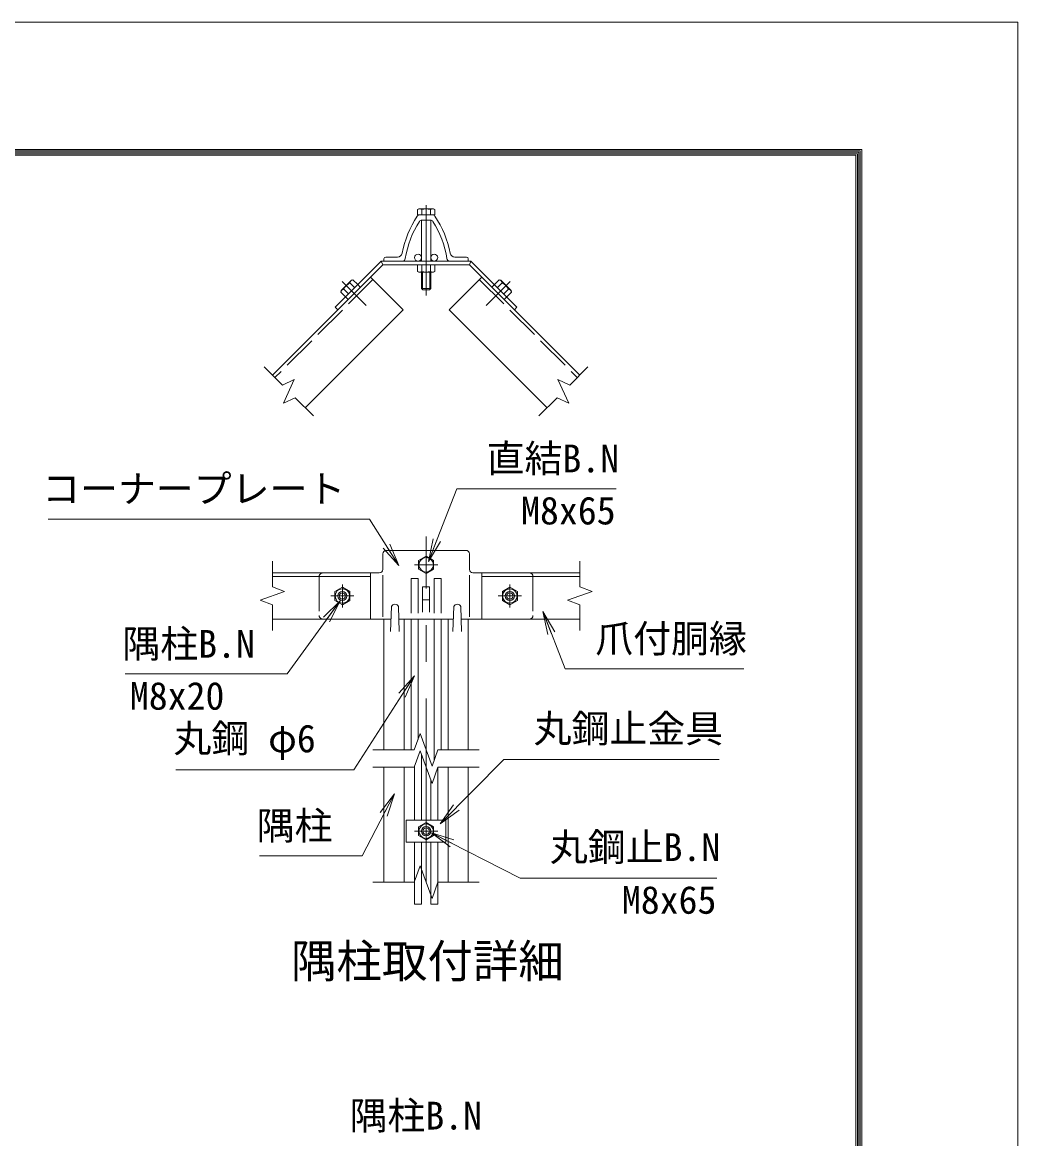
# Model space of a CAD drawing. Units: millimetres, scale not verified. Extents: x -4200 to 4200, y -2970 to 2970.
# Drawn here: x 2477 to 4200, y 1038 to 2970 of the extents above; entities that cross this region are included whole.
import ezdxf
from ezdxf.enums import TextEntityAlignment as Align

# ---------------------------------------------------------------- set-up
doc = ezdxf.new("R2010")
doc.units = ezdxf.units.MM
doc.header["$LTSCALE"] = 10
doc.linetypes.add('DASHED', pattern=[7.5, 6, -1.5])
doc.linetypes.add('USER1', pattern=[50.8, 31.75, -6.35, 6.35, -6.35])
for name, color, linetype, lineweight in [('0-0_D-STR1', 1, 'Continuous', 18), ('0-1_D-BMK', 2, 'USER1', 13), ('0-2_D-STR-DIM', 7, 'Continuous', 13), ('0-3_D-STR3', 3, 'Continuous', 13), ('0-7_D-STR-TXT', 7, 'Continuous', 13), ('0-8_0', 7, 'Continuous', 18), ('0-C_D-TTL', 7, 'Continuous', 18)]:
    doc.layers.add(name, color=color, linetype=linetype, lineweight=lineweight)
doc.layers.add('0-A_D-TTL-TXT', color=7, linetype='Continuous')
doc.styles.add('ＭＳ ゴシック', font='')
doc.styles.get('ＭＳ ゴシック').set_extended_font_data('MS Gothic')

# ---------------------------------------------------------------- blocks, each defined once
blk = doc.blocks.new('_Open')
at = {"layer": '0-8_0'}
blk.add_line((-10, 1.667), (0, 0), dxfattribs=at)
blk.add_lwpolyline([(-10, -1.667), (0, 0), (-10, 0)], dxfattribs=at)

msp = doc.modelspace()

# ---------------------------------------------------------------- linework, layer by layer
at = {"layer": '0-0_D-STR1'}
for p, q in [((3164.88, 2636.76), (3187.16, 2636.76)), ((3167.88, 2627.76), (3183.48, 2627.76)), ((3103.02, 2560.76), (3103.02, 2556.76)), ((3103.02, 2560.76), (3103.02, 2556.76)), ((3135.07, 2556.76), (3103.02, 2556.76)), ((3126.53, 2563.76), (3106.02, 2563.76)), ((3216.96, 2556.76), (3249.02, 2556.76)), ((3225.5, 2563.76), (3246.02, 2563.76)), ((3249.02, 2560.76), (3249.02, 2556.76)), ((3079.8, 2529.15), (2910.1, 2359.44)), ((3079.8, 2529.15), (3136.37, 2472.58)), ((3272.23, 2529.15), (3441.93, 2359.44)), ((3136.37, 2472.58), (2966.67, 2302.87)), ((2909.91, 2016.98), (3079.8, 2016.98)), ((2909.91, 2010.98), (3079.8, 2010.98)), ((3079.8, 2016.98), (3079.8, 1936.98)), ((3272.23, 2016.98), (3272.23, 1936.98)), ((3442.12, 2016.98), (3272.23, 2016.98)), ((3442.12, 2010.98), (3272.23, 2010.98)), ((3116.02, 1958.73), (3114.52, 1915.73)), ((3128.02, 1958.73), (3129.52, 1915.73)), ((3224.02, 1958.73), (3222.52, 1915.73)), ((3236.02, 1958.73), (3237.52, 1915.73)), ((2909.91, 1936.98), (3079.8, 1936.98)), ((3103.02, 1710.72), (3103.02, 1936.98)), ((3138.02, 1710.72), (3138.02, 1936.98)), ((3214.02, 1710.72), (3214.02, 1936.98)), ((3249.02, 1710.72), (3249.02, 1936.98)), ((3442.12, 1936.98), (3272.23, 1936.98)), ((3103.02, 1481.76), (3103.02, 1680.72)), ((3138.02, 1481.76), (3138.02, 1680.72)), ((3214.02, 1481.76), (3214.02, 1680.72)), ((3249.02, 1481.76), (3249.02, 1680.72))]:
    msp.add_line(p, q, dxfattribs=at)
at = {"layer": '0-0_D-STR1', "linetype": 'DASHED'}
for p, q in [((3084.05, 2524.9), (2914.34, 2355.2)), ((3267.99, 2524.9), (3437.69, 2355.2))]:
    msp.add_line(p, q, dxfattribs=at)
at = {"layer": '0-0_D-STR1'}
msp.add_lwpolyline([(3272.23, 2529.15), (3215.66, 2472.58), (3385.37, 2302.87)], dxfattribs=at)
for centre, radius, start, end in [((3311.93, 2535.06), 181, 146.67148, 168.8028), ((3164.88, 2631.76), 5, 90, 146.67148), ((3187.16, 2631.76), 5, 33.32852, 90), ((3040.1, 2535.06), 181, 11.1972, 33.32852), ((3306.02, 2535.16), 168, 147.4916, 171.15527), ((3168.56, 2622.76), 5, 90, 147.4916), ((3183.48, 2622.76), 5, 32.5084, 90), ((3046.02, 2535.16), 168, 8.84473, 32.5084), ((3126.53, 2571.76), 8, 270, 348.8028), ((3225.5, 2571.76), 8, 191.1972, 270), ((3106.02, 2560.76), 3, 90, 180), ((3135.07, 2561.76), 5, 270, 351.15527), ((3216.96, 2561.76), 5, 188.84473, 270), ((3246.02, 2560.76), 3, 0, 90), ((3122.02, 1956.23), 6.5, 22.61986, 157.38014), ((3230.02, 1956.23), 6.5, 22.61986, 157.38014)]:
    msp.add_arc(centre, radius, start, end, dxfattribs=at)
at = {"layer": '0-1_D-BMK'}
for p, q in [((3176.02, 2653.5), (3176.02, 2497.12)), ((3030.77, 2521.61), (3072.27, 2480.11)), ((3321.26, 2521.61), (3279.76, 2480.11)), ((3176.02, 1481.76), (3176.02, 2079.71)), ((3196.02, 2030.98), (3156.02, 2030.98)), ((3031.02, 1996.98), (3031.02, 1956.98)), ((3321.02, 1996.98), (3321.02, 1956.98)), ((3051.02, 1976.98), (3011.02, 1976.98)), ((3301.02, 1976.98), (3341.02, 1976.98)), ((3196.02, 1569.91), (3156.02, 1569.91))]:
    msp.add_line(p, q, dxfattribs=at)
at = {"layer": '0-2_D-STR-DIM'}
for p, q in [((2895.96, 2373.58), (2927.5, 2342.04)), ((3456.08, 2373.58), (3424.53, 2342.04)), ((2927.5, 2342.04), (2947.89, 2351.55)), ((2947.89, 2351.55), (2928.87, 2310.76)), ((2928.87, 2310.76), (2949.26, 2320.27)), ((2949.26, 2320.27), (2980.81, 2288.73)), ((3402.77, 2320.27), (3371.22, 2288.73)), ((2909.91, 2037.24), (2909.91, 1992.63)), ((3442.12, 2037.24), (3442.12, 1992.63)), ((3442.12, 1992.63), (3463.26, 1984.93)), ((3463.26, 1984.93), (3420.98, 1969.54)), ((2909.91, 1961.85), (2909.91, 1917.24)), ((3420.98, 1969.54), (3442.12, 1961.85)), ((3442.12, 1961.85), (3442.12, 1917.24)), ((3084.02, 1710.72), (3155.49, 1710.72)), ((3155.49, 1680.72), (3165.76, 1708.92)), ((3165.76, 1708.92), (3186.28, 1652.53)), ((3196.54, 1710.72), (3268.02, 1710.72)), ((3084.02, 1680.72), (3155.49, 1680.72)), ((3186.28, 1652.53), (3196.54, 1680.72)), ((3196.54, 1680.72), (3268.02, 1680.72)), ((3155.49, 1481.76), (3165.76, 1509.95)), ((3165.76, 1509.95), (3186.28, 1453.57)), ((3084.02, 1481.76), (3155.49, 1481.76)), ((3186.28, 1453.57), (3196.54, 1481.76)), ((3196.54, 1481.76), (3268.02, 1481.76))]:
    msp.add_line(p, q, dxfattribs=at)
for points in [[(3424.53, 2342.04), (3404.14, 2351.55), (3423.16, 2310.76), (3402.77, 2320.27)], [(2909.91, 1992.63), (2931.06, 1984.93), (2888.77, 1969.54), (2909.91, 1961.85)], [(3155.49, 1710.72), (3165.76, 1738.92), (3186.28, 1682.53), (3196.54, 1710.72)]]:
    msp.add_lwpolyline(points, dxfattribs=at)
at = {"layer": '0-3_D-STR3'}
for p, q in [((3163.42, 2647.36), (3161, 2645.97)), ((3161, 2636.76), (3161, 2645.97)), ((3191.03, 2636.76), (3161, 2636.76)), ((3188.62, 2647.36), (3163.42, 2647.36)), ((3168.51, 2636.76), (3168.51, 2645.97)), ((3183.52, 2636.76), (3183.52, 2645.97)), ((3188.62, 2647.36), (3191.03, 2645.97)), ((3191.03, 2636.76), (3191.03, 2645.97)), ((3168.02, 2627.73), (3168.02, 2556.76)), ((3184.02, 2627.73), (3184.02, 2556.76)), ((3098.37, 2556.76), (3018.71, 2477.1)), ((3101.02, 2550.36), (3098.37, 2556.76)), ((3098.37, 2556.76), (3253.67, 2556.76)), ((3251.02, 2550.36), (3253.67, 2556.76)), ((3253.67, 2556.76), (3333.32, 2477.1)), ((3101.02, 2550.36), (3023.23, 2472.58)), ((3101.02, 2550.36), (3251.02, 2550.36)), ((3161, 2550.36), (3161, 2538.81)), ((3161, 2550.36), (3191.03, 2550.36)), ((3161, 2538.81), (3163.52, 2537.36)), ((3163.52, 2537.36), (3188.52, 2537.36)), ((3168.02, 2537.36), (3168.02, 2509.16)), ((3168.51, 2550.36), (3168.51, 2538.81)), ((3169.52, 2537.36), (3169.52, 2507.66)), ((3182.52, 2537.36), (3182.52, 2507.66)), ((3183.52, 2550.36), (3183.52, 2538.81)), ((3184.02, 2537.36), (3184.02, 2509.16)), ((3191.03, 2538.81), (3188.52, 2537.36)), ((3191.03, 2550.36), (3191.03, 2538.81)), ((3251.02, 2550.36), (3328.8, 2472.58)), ((3046.64, 2523.42), (3028.96, 2505.74)), ((3052.3, 2510.7), (3044.13, 2518.86)), ((3049.44, 2524.17), (3046.64, 2523.42)), ((3057.61, 2516), (3049.44, 2524.17)), ((3057.6, 2515.99), (3062.13, 2511.47)), ((3294.43, 2515.99), (3289.91, 2511.47)), ((3294.43, 2515.99), (3289.91, 2511.47)), ((3294.42, 2516), (3302.59, 2524.17)), ((3299.73, 2510.7), (3307.9, 2518.86)), ((3302.59, 2524.17), (3305.39, 2523.42)), ((3305.39, 2523.42), (3323.07, 2505.74)), ((3041.69, 2500.08), (3033.52, 2508.25)), ((3036.39, 2494.78), (3040.91, 2490.26)), ((3181.62, 2506.76), (3170.42, 2506.76)), ((3184.02, 2509.16), (3181.62, 2506.76)), ((3310.35, 2500.08), (3318.51, 2508.25)), ((3315.65, 2494.78), (3311.12, 2490.26)), ((3315.65, 2494.78), (3311.12, 2490.26)), ((3315.65, 2494.77), (3323.82, 2502.94)), ((3323.82, 2502.94), (3323.07, 2505.74)), ((3023.23, 2472.58), (3018.71, 2477.1)), ((3328.8, 2472.58), (3333.32, 2477.1)), ((3101.02, 2049.98), (3101.02, 2022.98)), ((3107.02, 2055.98), (3245.02, 2055.98)), ((3251.02, 2049.98), (3251.02, 2022.98)), ((2997.02, 2016.98), (3095.02, 2016.98)), ((3101.02, 1940.98), (3101.02, 2012.98)), ((3251.02, 1940.98), (3251.02, 2013.17)), ((3257.02, 2016.98), (3355.02, 2016.98)), ((3031.02, 1991.99), (3018.02, 1984.48)), ((3044.02, 1984.48), (3031.02, 1991.99)), ((3182.02, 1992.98), (3182.02, 1948.92)), ((3018.02, 1984.48), (3018.02, 1969.47)), ((3044.02, 1969.47), (3044.02, 1984.48)), ((3018.02, 1969.47), (3031.02, 1961.96)), ((3031.02, 1961.96), (3044.02, 1969.47)), ((3182.02, 1970.32), (3170.02, 1970.32)), ((2997.02, 1936.98), (3115.26, 1936.98)), ((3128.78, 1936.98), (3223.26, 1936.98)), ((3150.02, 1936.98), (3150.02, 1710.72)), ((3162.02, 1936.98), (3162.02, 1728.64)), ((3190.02, 1936.98), (3190.02, 1692.81)), ((3202.02, 1936.98), (3202.02, 1710.72)), ((3236.78, 1936.98), (3355.02, 1936.98)), ((3168.02, 1702.7), (3168.02, 1588.91)), ((3156.02, 1682.16), (3156.02, 1588.91)), ((3196.02, 1679.29), (3196.02, 1588.91)), ((3184.02, 1658.75), (3184.02, 1588.91)), ((3141.62, 1588.91), (3210.42, 1588.91)), ((3141.62, 1588.91), (3141.62, 1550.91)), ((3210.42, 1588.91), (3210.42, 1550.91)), ((3141.62, 1550.91), (3210.42, 1550.91)), ((3156.02, 1550.91), (3156.02, 1443.51)), ((3168.02, 1550.91), (3168.02, 1443.51)), ((3184.02, 1550.91), (3184.02, 1443.51)), ((3196.02, 1550.91), (3196.02, 1443.51)), ((3156.02, 1443.51), (3168.02, 1443.51)), ((3184.02, 1443.51), (3196.02, 1443.51))]:
    msp.add_line(p, q, dxfattribs=at)
at = {"layer": '0-3_D-STR3', "linetype": 'DASHED'}
for p, q in [((2991.02, 2010.98), (2991.02, 1942.98)), ((3361.02, 2010.98), (3361.02, 1942.98)), ((3150.02, 2006.98), (3150.02, 1936.98)), ((3150.02, 2006.98), (3162.02, 2006.98)), ((3162.02, 2006.98), (3162.02, 1936.98)), ((3202.02, 2006.98), (3190.02, 2006.98)), ((3190.02, 2006.98), (3190.02, 1936.98)), ((3202.02, 2006.98), (3202.02, 1936.98))]:
    msp.add_line(p, q, dxfattribs=at)
at = {"layer": '0-3_D-STR3'}
for points in [[(3036.38, 2494.77), (3028.21, 2502.94), (3028.96, 2505.74)], [(3184.02, 2509.16), (3168.02, 2509.16), (3170.42, 2506.76)], [(3182.02, 1992.98), (3170.02, 1992.98), (3170.02, 1948.92)]]:
    msp.add_lwpolyline(points, dxfattribs=at)
for points in [[(3189.02, 2038.48), (3176.02, 2045.99), (3163.02, 2038.48), (3163.02, 2023.47), (3176.02, 2015.96), (3189.02, 2023.47)], [(3308.02, 1984.48), (3321.02, 1991.99), (3334.02, 1984.48), (3334.02, 1969.47), (3321.02, 1961.96), (3308.02, 1969.47)], [(3189.02, 1577.41), (3176.02, 1584.92), (3163.02, 1577.41), (3163.02, 1562.4), (3176.02, 1554.9), (3189.02, 1562.4)]]:
    msp.add_lwpolyline(points, close=True, dxfattribs=at)
for centre, radius in [((3162.02, 2562.76), 6), ((3190.02, 2562.76), 6), ((3176.02, 2030.98), 12.5), ((3031.02, 1976.98), 12.5), ((3031.02, 1976.98), 8), ((3031.02, 1976.98), 5.6), ((3321.02, 1976.98), 12.5), ((3321.02, 1976.98), 8), ((3321.02, 1976.98), 5.6), ((3176.02, 1569.91), 12.5), ((3176.02, 1569.91), 8), ((3176.02, 1569.91), 5.6)]:
    msp.add_circle(centre, radius, dxfattribs=at)
for centre, radius, start, end in [((3164.76, 2640.48), 6.64, 55.61585, 124.38415), ((3176.02, 2622.29), 24.84, 72.4121, 107.5879), ((3187.27, 2640.48), 6.64, 55.61585, 124.38415), ((3164.76, 2544.29), 6.64, 235.61585, 304.38416), ((3176.02, 2562.49), 24.84, 252.4121, 287.5879), ((3187.27, 2544.29), 6.64, 235.61586, 304.38414), ((3055.57, 2496.81), 24.84, 117.4121, 152.5879), ((3050.66, 2517.64), 6.64, 100.61585, 169.38416), ((3301.37, 2517.64), 6.64, 10.61584, 79.38415), ((3296.46, 2496.81), 24.84, 27.4121, 62.5879), ((3034.74, 2501.72), 6.64, 100.61586, 169.38414), ((3317.29, 2501.72), 6.64, 10.61586, 79.38414), ((3107.02, 2049.98), 6, 90, 180), ((3245.02, 2049.98), 6, 0, 90), ((3095.02, 2022.98), 6, 270, 0), ((3257.02, 2022.98), 6, 180, 270)]:
    msp.add_arc(centre, radius, start, end, dxfattribs=at)
at = {"layer": '0-3_D-STR3', "linetype": 'DASHED'}
for centre, start, end in [((2997.02, 2010.98), 90, 180), ((3355.02, 2010.98), 0, 90), ((2997.02, 1942.98), 180, 270), ((3355.02, 1942.98), 270, 0)]:
    msp.add_arc(centre, 6, start, end, dxfattribs=at)
at = {"layer": '0-7_D-STR-TXT'}
for points in [[(3504.93, 2162.64), (3229.38, 2162.64), (3180.92, 2038.33)], [(2521.53, 2109.99), (3077.79, 2109.99), (3127.66, 2031.26)], [(2655.34, 1842.11), (2935.35, 1842.11), (3025.91, 1967)], [(3725.92, 1850.85), (3416.88, 1850.85), (3378.95, 1948.05)], [(2742.98, 1675.83), (3051.01, 1675.83), (3154.66, 1837.37)], [(3683.25, 1693.78), (3310.49, 1693.78), (3201.69, 1583.85)], [(2887.77, 1527.33), (3065.09, 1527.33), (3120.13, 1632.66)], [(3679.38, 1488.72), (3338.61, 1488.72), (3186.86, 1566.15)]]:
    msp.add_lwpolyline(points, dxfattribs=at)
at = {"layer": '0-C_D-TTL', "color": 2}
msp.add_lwpolyline([(-4200, 2970), (4200, 2970), (4200, -2970), (-4200, -2970)], close=True, dxfattribs=at)
at = {"layer": '0-C_D-TTL'}
for points in [[(-3930, 2750), (3930, 2750), (3930, -2750), (-3930, -2750)], [(-3927.5, 2747.5), (3927.5, 2747.5), (3927.5, -2747.5), (-3927.5, -2747.5)], [(-3925, 2745), (3925, 2745), (3925, -2745), (-3925, -2745)], [(-3922.5, 2742.5), (3922.5, 2742.5), (3922.5, -2742.5), (-3922.5, -2742.5)], [(-3920, 2740), (3920, 2740), (3920, -2740), (-3920, -2740)]]:
    msp.add_lwpolyline(points, close=True, dxfattribs=at)

# ---------------------------------------------------------------- block references
at = {"layer": '0-7_D-STR-TXT', "xscale": 4, "yscale": 4}
for p, rotation in [((3180.2, 2036.46), 248.70495), ((3128.73, 2029.57), 302.35412), ((3027.08, 1968.62), 54.05425), ((3378.23, 1949.92), 111.31411), ((3155.74, 1839.05), 57.31217), ((3121.06, 1634.44), 62.40856), ((3200.29, 1582.43), 225.29561), ((3185.08, 1567.06), 152.96577)]:
    msp.add_blockref('_Open', p, dxfattribs=dict(at, rotation=rotation))

# ---------------------------------------------------------------- texts
at = {"layer": '0-7_D-STR-TXT', "style": 'ＭＳ ゴシック'}
for s, p in [('直結B.N', (3280.81, 2176.63)), ('コーナープレート', (2511.38, 2124.22)), ('M8x65', (3340.44, 2086.44)), ('爪付胴縁', (3468.82, 1864.84)), ('隅柱B.N', (2650.27, 1855.71)), ('M8x20', (2663.25, 1765.7)), ('丸鋼止金具', (3362.18, 1709.03)), ('丸鋼 φ6', (2738.66, 1691.97)), ('隅柱', (2882.69, 1540.93)), ('丸鋼止B.N', (3390.29, 1503.84)), ('M8x65', (3514.9, 1412.51)), ('隅柱B.N', (3043.51, 1039.06))]:
    msp.add_text(s, height=48.09, dxfattribs=at).set_placement(p, align=Align.BOTTOM_LEFT)
at = {"layer": '0-A_D-TTL-TXT', "style": 'ＭＳ ゴシック'}
msp.add_text('隅柱取付詳細', height=57.7, dxfattribs=at).set_placement((2942.11, 1298.88), align=Align.BOTTOM_LEFT)

doc.saveas('drawing.dxf')
